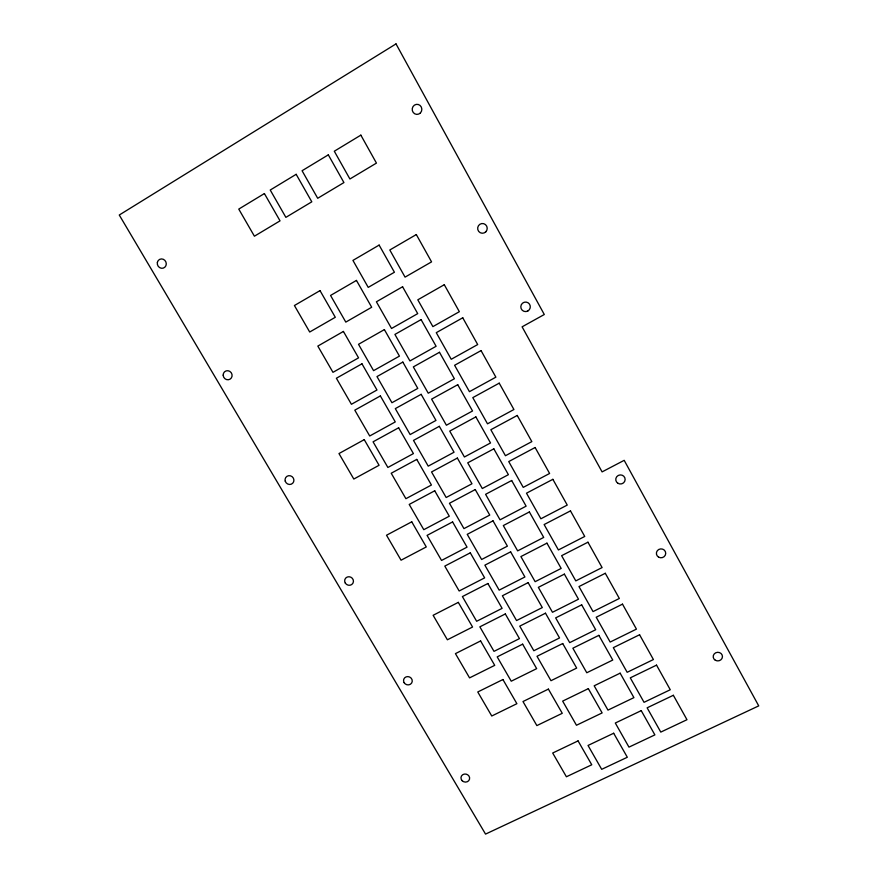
<?xml version="1.0" encoding="UTF-8"?>
<svg xmlns="http://www.w3.org/2000/svg" width="878" height="878" viewBox="0 0 878 878"><rect width="100%" height="100%" fill="white"/><g stroke="black" fill="none" stroke-linecap="round" stroke-linejoin="round"><path stroke-width="1.32" d="M396.011 43.9L119.265 215.022L485.545 834.1L758.735 705.879L624.192 460.335L602.088 471.892L522.103 326.825L544.294 314.511L396.011 43.9M264.399 193.566L238.761 209.096L254.411 236.204L280.038 220.85L264.399 193.566M296.171 174.316L270.237 190.032L285.877 217.36L311.8 201.819L296.171 174.316M328.317 154.846L302.076 170.738L317.704 198.285L343.935 182.569L328.317 154.846M360.847 135.135L334.298 151.225L349.905 178.991L376.442 163.099L360.847 135.135M379.131 245.094L352.934 260.404L368.222 287.38L394.42 272.246L379.131 245.094M320.02 290.618L294.415 305.522L309.704 332.016L335.297 317.287L320.02 290.618M416.315 234.558L389.81 249.989L405.054 277.13L431.559 261.874L416.315 234.558M356.457 280.422L330.556 295.447L345.8 322.105L371.69 307.256L356.457 280.422M402.585 286.755L376.399 301.791L391.544 328.493L417.719 313.633L402.585 286.755M343.419 331.445L317.825 346.086L332.971 372.327L358.553 357.851L343.419 331.445M444.29 284.713L417.807 299.815L432.887 326.627L459.348 311.701L444.29 284.713M384.388 329.601L358.509 344.308L373.578 370.648L399.446 356.117L384.388 329.601M421.089 319.603L394.913 334.43L409.938 360.935L436.103 346.283L421.089 319.603M361.966 363.81L336.384 378.242L351.419 404.286L376.98 390.008L361.966 363.81M462.75 317.781L436.278 332.674L451.237 359.278L477.687 344.56L462.75 317.781M402.837 362.087L376.98 376.585L391.939 402.728L417.785 388.394L402.837 362.087M439.483 352.287L413.329 366.905L428.244 393.201L454.387 378.758L439.483 352.287M380.372 395.923L354.8 410.158L369.715 435.993L395.276 421.923L380.372 395.923M481.056 350.596L454.606 365.281L469.445 391.676L495.872 377.167L481.056 350.596M421.155 394.332L395.309 408.621L410.147 434.566L435.982 420.43L421.155 394.332M457.745 384.718L431.603 399.128L446.397 425.226L472.529 410.981L457.745 384.718M364.249 439.637L338.974 453.553L353.812 479.037L379.066 465.285L364.249 439.637M398.634 427.784L373.073 441.821L387.878 467.469L413.417 453.586L398.634 427.784M499.22 383.159L472.792 397.624L487.509 423.822L513.926 409.521L499.22 383.159M439.329 426.313L413.494 440.416L428.223 466.152L454.047 452.225L439.329 426.313M475.854 416.896L449.734 431.098L464.418 456.999L490.528 442.951L475.854 416.896M416.754 459.403L391.215 473.242L405.899 498.693L431.427 485.018L416.754 459.403M517.241 415.459L490.835 429.726L505.443 455.726L531.838 441.623L517.241 415.459M457.361 458.064L431.548 471.958L446.167 497.508L471.969 483.767L457.361 458.064M493.831 448.823L467.733 462.827L482.307 488.53L508.395 474.68L493.831 448.823M434.731 490.791L409.214 504.433L423.789 529.686L449.295 516.198L434.731 490.791M535.119 447.517L508.735 461.576L523.233 487.378L549.606 473.472L535.119 447.517M411.749 521.817L386.518 535.229L401.059 560.208L426.28 546.95L411.749 521.817M475.25 489.562L449.459 503.27L463.957 528.622L489.748 515.079L475.25 489.562M511.676 480.507L485.589 494.314L500.054 519.82L526.12 506.167L511.676 480.507M452.587 521.927L427.081 535.382L441.546 560.449L467.041 547.148L452.587 521.927M552.866 479.322L526.493 493.184L540.881 518.788L567.243 505.08L552.866 479.322M493.019 520.83L467.228 534.329L481.627 559.495L507.396 546.149L493.019 520.83M529.379 511.951L503.313 525.56L517.658 550.868L543.712 537.413L529.379 511.951M470.29 552.833L444.806 566.101L459.161 590.982L484.645 577.867L470.29 552.833M570.48 510.886L544.13 524.55L558.408 549.957L584.737 536.447L570.48 510.886M510.634 551.845L484.875 565.169L499.165 590.137L524.912 576.978L510.634 551.845M546.939 543.153L520.895 556.575L535.141 581.686L561.174 568.428L546.939 543.153M487.872 583.508L462.399 596.579L476.655 621.273L502.106 608.355L487.872 583.508M458.316 602.374L433.128 615.291L447.385 639.788L472.562 627.024L458.316 602.374M587.953 542.209L561.624 555.675L575.792 580.885L602.099 567.572L587.953 542.209M528.128 582.641L502.381 595.767L516.56 620.548L542.297 607.576L528.128 582.641M564.378 574.124L538.346 587.349L552.481 612.273L578.492 599.202L564.378 574.124M505.322 613.952L479.86 626.837L494.007 651.355L519.447 638.613L505.322 613.952M605.293 573.29L578.986 586.57L593.045 611.593L619.341 598.467L605.293 573.29M480.606 640.94L455.441 653.627L469.565 677.882L494.72 665.348L480.606 640.94M545.49 613.195L519.754 626.135L533.835 650.741L559.549 637.944L545.49 613.195M581.675 604.854L555.664 617.892L569.701 642.63L595.69 629.745L581.675 604.854M522.64 644.167L497.2 656.876L511.237 681.207L536.667 668.641L522.64 644.167M622.502 604.141L596.217 617.223L610.166 642.059L636.44 629.12L622.502 604.141M562.71 643.53L537.007 656.283L550.978 680.702L576.67 668.092L562.71 643.53M502.918 679.528L477.764 691.974L491.757 716.009L516.89 703.695L502.918 679.528M598.851 635.354L572.862 648.205L586.778 672.757L612.756 660.047L598.851 635.354M639.579 634.75L613.316 647.657L627.166 672.296L653.419 659.543L639.579 634.75M548.388 689.109L522.981 701.544L536.864 725.601L562.26 713.309L548.388 689.109M588.337 688.637L562.655 701.116L576.473 725.261L602.132 712.925L588.337 688.637M620.142 673.174L594.176 685.795L607.971 710.115L633.916 697.637L620.142 673.174M656.535 665.129L630.283 677.849L644.035 702.312L670.265 689.746L656.535 665.129M578.064 740.889L552.69 753.017L566.398 776.767L591.761 764.782L578.064 740.889M641.236 710.642L615.302 723.033L628.966 747.134L654.878 734.886L641.236 710.642M673.349 695.288L647.13 707.822L660.783 732.098L686.98 719.708L673.349 695.288M613.678 733.24L588.03 745.455L601.693 769.337L627.32 757.253L613.678 733.24M420.419 112.922A5.038 4.818 -87.6 0 0 418.279 104.493A5.038 4.818 -87.6 0 0 412.364 110.672A5.038 4.818 -87.6 0 0 420.419 112.922M485.775 231.847A4.873 4.774 -82.6 0 0 483.734 223.681A4.873 4.774 -82.6 0 0 477.808 229.597A4.873 4.774 -82.6 0 0 485.775 231.847M527.854 310.988A4.774 4.741 -61.4 0 0 528.018 302.734A4.774 4.741 -61.4 0 0 520.808 306.751A4.774 4.741 -61.4 0 0 527.854 310.988M715.307 660.234A4.631 4.302 -2.7 0 0 722.451 656.799A4.631 4.302 -2.7 0 0 715.724 652.782A4.631 4.302 -2.7 0 0 715.307 660.234M658.555 557.102A4.664 4.434 -4.1 0 0 665.722 553.502A4.664 4.434 -4.1 0 0 658.906 549.409A4.664 4.434 -4.1 0 0 658.555 557.102M617.958 483.317A4.686 4.533 -6 0 0 625.136 479.586A4.686 4.533 -6 0 0 618.255 475.459A4.686 4.533 -6 0 0 617.958 483.317M157.381 262.357A4.752 4.445 63.8 0 0 163.121 268.163A4.752 4.445 63.8 0 0 164.834 260.338A4.752 4.445 63.8 0 0 157.381 262.357M223.166 375.147A4.62 4.39 54.2 0 0 229.981 379.219A4.62 4.39 54.2 0 0 229.762 371.35A4.62 4.39 54.2 0 0 223.166 375.147M462.201 780.74A4.357 4.006 16.4 0 0 469.478 779.324A4.357 4.006 16.4 0 0 464.232 774.1A4.357 4.006 16.4 0 0 462.201 780.74M404.11 682.645A4.401 4.116 21.5 0 0 411.672 682.996A4.401 4.116 21.5 0 0 407.897 676.598A4.401 4.116 21.5 0 0 404.11 682.645M345.252 583.014A4.456 4.225 29.8 0 0 352.879 583.299A4.456 4.225 29.8 0 0 349.016 576.736A4.456 4.225 29.8 0 0 345.252 583.014M285.218 481.078A4.533 4.313 41.6 0 0 292.681 483.273A4.533 4.313 41.6 0 0 290.552 475.843A4.533 4.313 41.6 0 0 285.218 481.078"/></g></svg>
